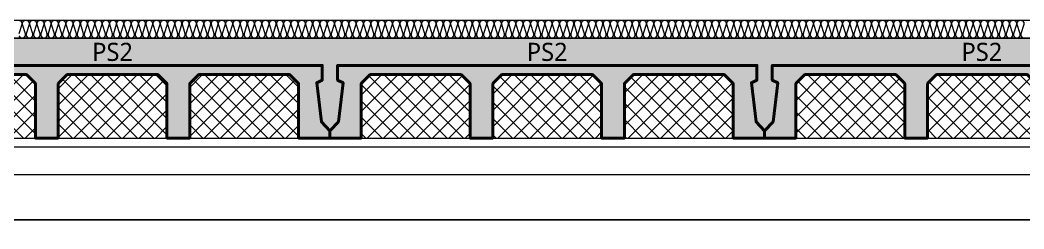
# Model space of a CAD drawing. Header units: millimetres. Extents: x 0 to 420000, y 0 to 297000.
# Drawn here: x 289880 to 295412, y 33150 to 34300 of the extents above; entities that cross this region are included whole.
import ezdxf
from ezdxf.enums import TextEntityAlignment as Align

# ---------------------------------------------------------------- set-up
doc = ezdxf.new("R2010")
doc.units = ezdxf.units.MM
doc.linetypes.add('0731_main_plan$0$form_$0$y-Landschaft$0$_$1$20120914_Verkehrsflächen_Grün$0$20120628_xref - Gammel$1$3_H-GL_F1_U3 - Default$0${ Offset Lines }', pattern=[0])
doc.linetypes.add('CEN', pattern=[62, 60, -1, 0, -1])
for name, color, linetype, lineweight in [('A-AXIS-LINE', 1, 'CEN', 15), ('A-CONC-LIN1', 2, 'Continuous', 40), ('A-CONC-LIN2', 7, 'Continuous', 25), ('A-ELEV-LIN2', 7, 'Continuous', 25), ('A-XXXX-INSL1', 15, 'Continuous', 18), ('A-XXXX-INSL2', 8, 'Continuous', 18)]:
    doc.layers.add(name, color=color, linetype=linetype, lineweight=lineweight)
doc.layers.add('A-CONC-SOLD', color=253, linetype='CEN')
doc.layers.add('A-XXXX-NPLT', color=144, linetype='Continuous', lineweight=15, plot=False)
doc.styles.add('맑은고딕', font='')
doc.styles.get('맑은고딕').set_extended_font_data('Malgun Gothic')

# ---------------------------------------------------------------- blocks, each defined once
blk = doc.blocks.new('axis(211208)')
at = {"layer": 'A-AXIS-LINE', "ltscale": 1000}
blk.add_line((4631788.1, -432118.7), (4955413.1, -432118.7), dxfattribs=at)
blk = doc.blocks.new('PS2')
at = {"layer": 'A-CONC-SOLD'}
h = blk.add_hatch(color=256, dxfattribs=at)
h.dxf.hatch_style = 1
h.paths.add_polyline_path([(1197.5, 0), (-1197.5, 0), (-1197.5, -510), (-1150.5, -460), (-1125, -245), (-1155, -230), (-1155, -150), (1155, -150), (1155, -230), (1125, -245), (1150.5, -460), (1197.5, -510)])
h = blk.add_hatch(color=256, dxfattribs=at)
h.dxf.hatch_style = 1
h.paths.add_polyline_path([(-1150.5, -460), (-1197.5, -510), (-1197.5, -550), (-1025, -550), (-1025, -510), (-1025, -250), (-975, -200), (-475, -200), (-425, -250), (-425, -510), (-425, -550), (-300, -550), (-300, -510), (-300, -250), (-250, -200), (250, -200), (300, -250), (300, -510), (300, -550), (425, -550), (425, -510), (425, -250), (475, -200), (975, -200), (1025, -250), (1025, -510), (1025, -550), (1197.5, -550), (1197.5, -510), (1150.5, -460), (1125, -245), (1155, -230), (1155, -150), (-1155, -150), (-1155, -230), (-1125, -245)])
at = {"layer": 'A-XXXX-INSL2'}
h = blk.add_hatch(dxfattribs=at)
h.set_pattern_fill('ANSI37', color=256, scale=20)
h.set_pattern_definition([(45, (-289951.5, -41968), (-44.90128, 44.90128), []), (135, (-289951.5, -41968), (-44.90128, -44.90128), [])])
h.paths.add_polyline_path([(-975, -200), (-1025, -250), (-1025, -510), (-1025, -550), (-425, -550), (-425, -510), (-425, -250), (-475, -200)])
h.paths.add_polyline_path([(-250, -200), (-300, -250), (-300, -510), (-300, -550), (300, -550), (300, -510), (300, -250), (250, -200)])
h.paths.add_polyline_path([(425, -510), (425, -550), (1025, -550), (1025, -510), (1025, -250), (975, -200), (475, -200), (425, -250)])
at = {"layer": 'A-CONC-LIN1', "color": 2, "linetype": '0731_main_plan$0$form_$0$y-Landschaft$0$_$1$20120914_Verkehrsflächen_Grün$0$20120628_xref - Gammel$1$3_H-GL_F1_U3 - Default$0${ Offset Lines }'}
blk.add_lwpolyline([(-300, -250), (-300, -510), (-300, -510), (-300, -550), (-425, -550), (-425, -510), (-425, -510), (-425, -250), (-475, -200), (-975, -200), (-1025, -250), (-1025, -510), (-1025, -510), (-1025, -550), (-1197.5, -550), (-1197.5, -510), (-1150.5, -460), (-1125, -245), (-1155, -230), (-1155, -150), (1155, -150), (1155, -230), (1125, -245), (1150.5, -460), (1197.5, -510), (1197.5, -550), (1025, -550), (1025, -510), (1025, -510), (1025, -250), (975, -200), (475, -200), (425, -250), (425, -510), (425, -510), (425, -550), (300, -550), (300, -510), (300, -510), (300, -250), (250, -200), (-250, -200)], close=True, dxfattribs=at)
at = {"layer": 'A-CONC-LIN2'}
blk.add_line((-1197.5, 0), (1197.5, 0), dxfattribs=at)
at = {"layer": 'A-XXXX-NPLT'}
for p, q in [((-1025, -550), (-425, -550)), ((-300, -550), (300, -550)), ((425, -550), (1025, -550))]:
    blk.add_line(p, q, dxfattribs=at)
at = {"layer": 'A-XXXX-NPLT', "style": '맑은고딕'}
blk.add_text('PS2', height=100, dxfattribs=at).set_placement((0, -75), align=Align.MIDDLE)
blk = doc.blocks.new('지하2층')
at = {"layer": 'A-ELEV-LIN2'}
blk.add_line((4822823.8, -392368.7), (4877723.8, -392368.7), dxfattribs=at)
at = {"layer": 'A-XXXX-INSL1'}
blk.add_lwpolyline([(4874723.8, -391968.7), (4834673.8, -391968.7), (4834673.8, -392418.7), (4833973.8, -392418.7), (4833973.8, -391968.7), (4825673.8, -391968.7)], dxfattribs=at)
at = {"layer": 'A-XXXX-INSL2'}
blk.add_line((4802023.8, -391268.7), (4878923.8, -391268.7), dxfattribs=at)
for points in [[(4860183.8, -391268.7), (4860194.8, -391272.7), (4860201.8, -391282.7), (4860201.8, -391293.7), (4860185.8, -391343.7)], [(4860185.8, -391354.7), (4860192.8, -391364.7), (4860203.8, -391368.7), (4860214.8, -391364.7), (4860221.8, -391354.7), (4860221.8, -391343.7), (4860205.8, -391293.7), (4860205.8, -391282.7), (4860212.8, -391272.7), (4860223.8, -391268.7), (4860234.8, -391272.7), (4860241.8, -391282.7), (4860241.8, -391293.7), (4860225.8, -391343.7), (4860225.8, -391354.7), (4860232.8, -391364.7), (4860243.8, -391368.7), (4860254.8, -391364.7), (4860261.8, -391354.7), (4860261.8, -391343.7), (4860245.8, -391293.7), (4860245.8, -391282.7), (4860252.8, -391272.7), (4860263.8, -391268.7), (4860274.8, -391272.7), (4860281.8, -391282.7), (4860281.8, -391293.7), (4860265.8, -391343.7), (4860265.8, -391354.7), (4860272.8, -391364.7), (4860283.8, -391368.7), (4860294.8, -391364.7), (4860301.8, -391354.7), (4860301.8, -391343.7), (4860285.8, -391293.7), (4860285.8, -391282.7), (4860292.8, -391272.7), (4860303.8, -391268.7), (4860314.8, -391272.7), (4860321.8, -391282.7), (4860321.8, -391293.7), (4860305.8, -391343.7), (4860305.8, -391354.7), (4860312.8, -391364.7), (4860323.8, -391368.7), (4860334.8, -391364.7), (4860341.8, -391354.7), (4860341.8, -391343.7), (4860325.8, -391293.7), (4860325.8, -391282.7), (4860332.8, -391272.7), (4860343.8, -391268.7), (4860354.8, -391272.7), (4860361.8, -391282.7), (4860361.8, -391293.7), (4860345.8, -391343.7), (4860345.8, -391354.7), (4860352.8, -391364.7), (4860363.8, -391368.7), (4860374.8, -391364.7), (4860381.8, -391354.7), (4860381.8, -391343.7), (4860365.8, -391293.7), (4860365.8, -391282.7), (4860372.8, -391272.7), (4860383.8, -391268.7), (4860394.8, -391272.7), (4860401.8, -391282.7), (4860401.8, -391293.7), (4860385.8, -391343.7), (4860385.8, -391354.7), (4860392.8, -391364.7), (4860403.8, -391368.7), (4860414.8, -391364.7), (4860421.8, -391354.7), (4860421.8, -391343.7), (4860405.8, -391293.7), (4860405.8, -391282.7), (4860412.8, -391272.7), (4860423.8, -391268.7), (4860434.8, -391272.7), (4860441.8, -391282.7), (4860441.8, -391293.7), (4860425.8, -391343.7), (4860425.8, -391354.7), (4860432.8, -391364.7), (4860443.8, -391368.7), (4860454.8, -391364.7), (4860461.8, -391354.7), (4860461.8, -391343.7), (4860445.8, -391293.7), (4860445.8, -391282.7), (4860452.8, -391272.7), (4860463.8, -391268.7), (4860474.8, -391272.7), (4860481.8, -391282.7), (4860481.8, -391293.7), (4860465.8, -391343.7), (4860465.8, -391354.7), (4860472.8, -391364.7), (4860483.8, -391368.7), (4860494.8, -391364.7), (4860501.8, -391354.7), (4860501.8, -391343.7), (4860485.8, -391293.7), (4860485.8, -391282.7), (4860492.8, -391272.7), (4860503.8, -391268.7), (4860514.8, -391272.7), (4860521.8, -391282.7), (4860521.8, -391293.7), (4860505.8, -391343.7), (4860505.8, -391354.7), (4860512.8, -391364.7), (4860523.8, -391368.7), (4860534.8, -391364.7), (4860541.8, -391354.7), (4860541.8, -391343.7), (4860525.8, -391293.7), (4860525.8, -391282.7), (4860532.8, -391272.7), (4860543.8, -391268.7), (4860554.8, -391272.7), (4860561.8, -391282.7), (4860561.8, -391293.7), (4860545.8, -391343.7), (4860545.8, -391354.7), (4860552.8, -391364.7), (4860563.8, -391368.7), (4860574.8, -391364.7), (4860581.8, -391354.7), (4860581.8, -391343.7), (4860565.8, -391293.7), (4860565.8, -391282.7), (4860572.8, -391272.7), (4860583.8, -391268.7), (4860594.8, -391272.7), (4860601.8, -391282.7), (4860601.8, -391293.7), (4860585.8, -391343.7), (4860585.8, -391354.7), (4860592.8, -391364.7), (4860603.8, -391368.7), (4860614.8, -391364.7), (4860621.8, -391354.7), (4860621.8, -391343.7), (4860605.8, -391293.7), (4860605.8, -391282.7), (4860612.8, -391272.7), (4860623.8, -391268.7), (4860634.8, -391272.7), (4860641.8, -391282.7), (4860641.8, -391293.7), (4860625.8, -391343.7), (4860625.8, -391354.7), (4860632.8, -391364.7), (4860643.8, -391368.7), (4860654.8, -391364.7), (4860661.8, -391354.7), (4860661.8, -391343.7), (4860645.8, -391293.7), (4860645.8, -391282.7), (4860652.8, -391272.7), (4860663.8, -391268.7), (4860674.8, -391272.7), (4860681.8, -391282.7), (4860681.8, -391293.7), (4860665.8, -391343.7), (4860665.8, -391354.7), (4860672.8, -391364.7), (4860683.8, -391368.7), (4860694.8, -391364.7), (4860701.8, -391354.7), (4860701.8, -391343.7), (4860685.8, -391293.7), (4860685.8, -391282.7), (4860692.8, -391272.7), (4860703.8, -391268.7), (4860714.8, -391272.7), (4860721.8, -391282.7), (4860721.8, -391293.7), (4860705.8, -391343.7), (4860705.8, -391354.7), (4860712.8, -391364.7), (4860723.8, -391368.7), (4860734.8, -391364.7), (4860741.8, -391354.7), (4860741.8, -391343.7), (4860725.8, -391293.7), (4860725.8, -391282.7), (4860732.8, -391272.7), (4860743.8, -391268.7), (4860754.8, -391272.7), (4860761.8, -391282.7), (4860761.8, -391293.7), (4860745.8, -391343.7), (4860745.8, -391354.7), (4860752.8, -391364.7), (4860763.8, -391368.7), (4860774.8, -391364.7), (4860781.8, -391354.7), (4860781.8, -391343.7), (4860765.8, -391293.7), (4860765.8, -391282.7), (4860772.8, -391272.7), (4860783.8, -391268.7), (4860794.8, -391272.7), (4860801.8, -391282.7), (4860801.8, -391293.7), (4860785.8, -391343.7), (4860785.8, -391354.7), (4860792.8, -391364.7), (4860803.8, -391368.7), (4860814.8, -391364.7), (4860821.8, -391354.7), (4860821.8, -391343.7), (4860805.8, -391293.7), (4860805.8, -391282.7), (4860812.8, -391272.7), (4860823.8, -391268.7), (4860834.8, -391272.7), (4860841.8, -391282.7), (4860841.8, -391293.7), (4860825.8, -391343.7), (4860825.8, -391354.7), (4860832.8, -391364.7), (4860843.8, -391368.7), (4860854.8, -391364.7), (4860861.8, -391354.7), (4860861.8, -391343.7), (4860845.8, -391293.7), (4860845.8, -391282.7), (4860852.8, -391272.7), (4860863.8, -391268.7), (4860874.8, -391272.7), (4860881.8, -391282.7), (4860881.8, -391293.7), (4860865.8, -391343.7), (4860865.8, -391354.7), (4860872.8, -391364.7), (4860883.8, -391368.7), (4860894.8, -391364.7), (4860901.8, -391354.7), (4860901.8, -391343.7), (4860885.8, -391293.7), (4860885.8, -391282.7), (4860892.8, -391272.7), (4860903.8, -391268.7), (4860914.8, -391272.7), (4860921.8, -391282.7), (4860921.8, -391293.7), (4860905.8, -391343.7), (4860905.8, -391354.7), (4860912.8, -391364.7), (4860923.8, -391368.7), (4860934.8, -391364.7), (4860941.8, -391354.7), (4860941.8, -391343.7), (4860925.8, -391293.7), (4860925.8, -391282.7), (4860932.8, -391272.7), (4860943.8, -391268.7), (4860954.8, -391272.7), (4860961.8, -391282.7), (4860961.8, -391293.7), (4860945.8, -391343.7), (4860945.8, -391354.7), (4860952.8, -391364.7), (4860963.8, -391368.7), (4860974.8, -391364.7), (4860981.8, -391354.7), (4860981.8, -391343.7), (4860965.8, -391293.7), (4860965.8, -391282.7), (4860972.8, -391272.7), (4860983.8, -391268.7), (4860994.8, -391272.7), (4861001.8, -391282.7), (4861001.8, -391293.7), (4860985.8, -391343.7), (4860985.8, -391354.7), (4860992.8, -391364.7), (4861003.8, -391368.7), (4861014.8, -391364.7), (4861021.8, -391354.7), (4861021.8, -391343.7), (4861005.8, -391293.7), (4861005.8, -391282.7), (4861012.8, -391272.7), (4861023.8, -391268.7), (4861034.8, -391272.7), (4861041.8, -391282.7), (4861041.8, -391293.7), (4861025.8, -391343.7), (4861025.8, -391354.7), (4861032.8, -391364.7), (4861043.8, -391368.7), (4861054.8, -391364.7), (4861061.8, -391354.7), (4861061.8, -391343.7), (4861045.8, -391293.7), (4861045.8, -391282.7), (4861052.8, -391272.7), (4861063.8, -391268.7), (4861074.8, -391272.7), (4861081.8, -391282.7), (4861081.8, -391293.7), (4861065.8, -391343.7), (4861065.8, -391354.7), (4861072.8, -391364.7), (4861083.8, -391368.7), (4861094.8, -391364.7), (4861101.8, -391354.7), (4861101.8, -391343.7), (4861085.8, -391293.7), (4861085.8, -391282.7), (4861092.8, -391272.7), (4861103.8, -391268.7), (4861114.8, -391272.7), (4861121.8, -391282.7), (4861121.8, -391293.7), (4861105.8, -391343.7), (4861105.8, -391354.7), (4861112.8, -391364.7), (4861123.8, -391368.7), (4861134.8, -391364.7), (4861141.8, -391354.7), (4861141.8, -391343.7), (4861125.8, -391293.7), (4861125.8, -391282.7), (4861132.8, -391272.7), (4861143.8, -391268.7), (4861154.8, -391272.7), (4861161.8, -391282.7), (4861161.8, -391293.7), (4861145.8, -391343.7), (4861145.8, -391354.7), (4861152.8, -391364.7), (4861163.8, -391368.7), (4861174.8, -391364.7), (4861181.8, -391354.7), (4861181.8, -391343.7), (4861165.8, -391293.7), (4861165.8, -391282.7), (4861172.8, -391272.7), (4861183.8, -391268.7), (4861194.8, -391272.7), (4861201.8, -391282.7), (4861201.8, -391293.7), (4861185.8, -391343.7), (4861185.8, -391354.7), (4861192.8, -391364.7), (4861203.8, -391368.7), (4861214.8, -391364.7), (4861221.8, -391354.7), (4861221.8, -391343.7), (4861205.8, -391293.7), (4861205.8, -391282.7), (4861212.8, -391272.7), (4861223.8, -391268.7), (4861234.8, -391272.7), (4861241.8, -391282.7), (4861241.8, -391293.7), (4861225.8, -391343.7), (4861225.8, -391354.7), (4861232.8, -391364.7), (4861243.8, -391368.7), (4861254.8, -391364.7), (4861261.8, -391354.7), (4861261.8, -391343.7), (4861245.8, -391293.7), (4861245.8, -391282.7), (4861252.8, -391272.7), (4861263.8, -391268.7), (4861274.8, -391272.7), (4861281.8, -391282.7), (4861281.8, -391293.7), (4861265.8, -391343.7), (4861265.8, -391354.7), (4861272.8, -391364.7), (4861283.8, -391368.7), (4861294.8, -391364.7), (4861301.8, -391354.7), (4861301.8, -391343.7), (4861285.8, -391293.7), (4861285.8, -391282.7), (4861292.8, -391272.7), (4861303.8, -391268.7), (4861314.8, -391272.7), (4861321.8, -391282.7), (4861321.8, -391293.7), (4861305.8, -391343.7), (4861305.8, -391354.7), (4861312.8, -391364.7), (4861323.8, -391368.7), (4861334.8, -391364.7), (4861341.8, -391354.7), (4861341.8, -391343.7), (4861325.8, -391293.7), (4861325.8, -391282.7), (4861332.8, -391272.7), (4861343.8, -391268.7), (4861354.8, -391272.7), (4861361.8, -391282.7), (4861361.8, -391293.7), (4861345.8, -391343.7), (4861345.8, -391354.7), (4861352.8, -391364.7), (4861363.8, -391368.7), (4861374.8, -391364.7), (4861381.8, -391354.7), (4861381.8, -391343.7), (4861365.8, -391293.7), (4861365.8, -391282.7), (4861372.8, -391272.7), (4861383.8, -391268.7), (4861394.8, -391272.7), (4861401.8, -391282.7), (4861401.8, -391293.7), (4861385.8, -391343.7), (4861385.8, -391354.7), (4861392.8, -391364.7), (4861403.8, -391368.7), (4861414.8, -391364.7), (4861421.8, -391354.7), (4861421.8, -391343.7), (4861405.8, -391293.7), (4861405.8, -391282.7), (4861412.8, -391272.7), (4861423.8, -391268.7), (4861434.8, -391272.7), (4861441.8, -391282.7), (4861441.8, -391293.7), (4861425.8, -391343.7), (4861425.8, -391354.7), (4861432.8, -391364.7), (4861443.8, -391368.7), (4861454.8, -391364.7), (4861461.8, -391354.7), (4861461.8, -391343.7), (4861445.8, -391293.7), (4861445.8, -391282.7), (4861452.8, -391272.7), (4861463.8, -391268.7), (4861474.8, -391272.7), (4861481.8, -391282.7), (4861481.8, -391293.7), (4861465.8, -391343.7), (4861465.8, -391354.7), (4861472.8, -391364.7), (4861483.8, -391368.7), (4861494.8, -391364.7), (4861501.8, -391354.7), (4861501.8, -391343.7), (4861485.8, -391293.7), (4861485.8, -391282.7), (4861492.8, -391272.7), (4861503.8, -391268.7), (4861514.8, -391272.7), (4861521.8, -391282.7), (4861521.8, -391293.7), (4861505.8, -391343.7), (4861505.8, -391354.7), (4861512.8, -391364.7), (4861523.8, -391368.7), (4861534.8, -391364.7), (4861541.8, -391354.7), (4861541.8, -391343.7), (4861525.8, -391293.7), (4861525.8, -391282.7), (4861532.8, -391272.7), (4861543.8, -391268.7), (4861554.8, -391272.7), (4861561.8, -391282.7), (4861561.8, -391293.7), (4861545.8, -391343.7), (4861545.8, -391354.7), (4861552.8, -391364.7), (4861563.8, -391368.7), (4861574.8, -391364.7), (4861581.8, -391354.7), (4861581.8, -391343.7), (4861565.8, -391293.7), (4861565.8, -391282.7), (4861572.8, -391272.7), (4861583.8, -391268.7), (4861594.8, -391272.7), (4861601.8, -391282.7), (4861601.8, -391293.7), (4861585.8, -391343.7), (4861585.8, -391354.7), (4861592.8, -391364.7), (4861603.8, -391368.7), (4861614.8, -391364.7), (4861621.8, -391354.7), (4861621.8, -391343.7), (4861605.8, -391293.7), (4861605.8, -391282.7), (4861612.8, -391272.7), (4861623.8, -391268.7), (4861634.8, -391272.7), (4861641.8, -391282.7), (4861641.8, -391293.7), (4861625.8, -391343.7), (4861625.8, -391354.7), (4861632.8, -391364.7), (4861643.8, -391368.7), (4861654.8, -391364.7), (4861661.8, -391354.7), (4861661.8, -391343.7), (4861645.8, -391293.7), (4861645.8, -391282.7), (4861652.8, -391272.7), (4861663.8, -391268.7), (4861674.8, -391272.7), (4861681.8, -391282.7), (4861681.8, -391293.7), (4861665.8, -391343.7), (4861665.8, -391354.7), (4861672.8, -391364.7), (4861683.8, -391368.7), (4861694.8, -391364.7), (4861701.8, -391354.7), (4861701.8, -391343.7), (4861685.8, -391293.7), (4861685.8, -391282.7), (4861692.8, -391272.7), (4861703.8, -391268.7), (4861714.8, -391272.7), (4861721.8, -391282.7), (4861721.8, -391293.7), (4861705.8, -391343.7), (4861705.8, -391354.7), (4861712.8, -391364.7), (4861723.8, -391368.7), (4861734.8, -391364.7), (4861741.8, -391354.7), (4861741.8, -391343.7), (4861725.8, -391293.7), (4861725.8, -391282.7), (4861732.8, -391272.7), (4861743.8, -391268.7), (4861754.8, -391272.7), (4861761.8, -391282.7), (4861761.8, -391293.7), (4861745.8, -391343.7), (4861745.8, -391354.7), (4861752.8, -391364.7), (4861763.8, -391368.7), (4861774.8, -391364.7), (4861781.8, -391354.7), (4861781.8, -391343.7), (4861765.8, -391293.7), (4861765.8, -391282.7), (4861772.8, -391272.7), (4861783.8, -391268.7), (4861794.8, -391272.7), (4861801.8, -391282.7), (4861801.8, -391293.7), (4861785.8, -391343.7), (4861785.8, -391354.7), (4861792.8, -391364.7), (4861803.8, -391368.7), (4861814.8, -391364.7), (4861821.8, -391354.7), (4861821.8, -391343.7), (4861805.8, -391293.7), (4861805.8, -391282.7), (4861812.8, -391272.7), (4861823.8, -391268.7), (4861834.8, -391272.7), (4861841.8, -391282.7), (4861841.8, -391293.7), (4861825.8, -391343.7), (4861825.8, -391354.7), (4861832.8, -391364.7), (4861843.8, -391368.7), (4861854.8, -391364.7), (4861861.8, -391354.7), (4861861.8, -391343.7), (4861845.8, -391293.7), (4861845.8, -391282.7), (4861852.8, -391272.7), (4861863.8, -391268.7), (4861874.8, -391272.7), (4861881.8, -391282.7), (4861881.8, -391293.7), (4861865.8, -391343.7), (4861865.8, -391354.7), (4861872.8, -391364.7), (4861883.8, -391368.7), (4861894.8, -391364.7), (4861901.8, -391354.7), (4861901.8, -391343.7), (4861885.8, -391293.7), (4861885.8, -391282.7), (4861892.8, -391272.7), (4861903.8, -391268.7), (4861914.8, -391272.7), (4861921.8, -391282.7), (4861921.8, -391293.7), (4861905.8, -391343.7), (4861905.8, -391354.7), (4861912.8, -391364.7), (4861923.8, -391368.7), (4861934.8, -391364.7), (4861941.8, -391354.7), (4861941.8, -391343.7), (4861925.8, -391293.7), (4861925.8, -391282.7), (4861932.8, -391272.7), (4861943.8, -391268.7), (4861954.8, -391272.7), (4861961.8, -391282.7), (4861961.8, -391293.7), (4861945.8, -391343.7), (4861945.8, -391354.7), (4861952.8, -391364.7), (4861963.8, -391368.7), (4861974.8, -391364.7), (4861981.8, -391354.7), (4861981.8, -391343.7), (4861965.8, -391293.7), (4861965.8, -391282.7), (4861972.8, -391272.7), (4861983.8, -391268.7), (4861994.8, -391272.7), (4862001.8, -391282.7), (4862001.8, -391293.7), (4861985.8, -391343.7), (4861985.8, -391354.7), (4861992.8, -391364.7), (4862003.8, -391368.7), (4862014.8, -391364.7), (4862021.8, -391354.7), (4862021.8, -391343.7), (4862005.8, -391293.7), (4862005.8, -391282.7), (4862012.8, -391272.7), (4862023.8, -391268.7), (4862034.8, -391272.7), (4862041.8, -391282.7), (4862041.8, -391293.7), (4862025.8, -391343.7), (4862025.8, -391354.7), (4862032.8, -391364.7), (4862043.8, -391368.7), (4862054.8, -391364.7), (4862061.8, -391354.7), (4862061.8, -391343.7), (4862045.8, -391293.7), (4862045.8, -391282.7), (4862052.8, -391272.7), (4862063.8, -391268.7), (4862074.8, -391272.7), (4862081.8, -391282.7), (4862081.8, -391293.7), (4862065.8, -391343.7), (4862065.8, -391354.7), (4862072.8, -391364.7), (4862083.8, -391368.7), (4862094.8, -391364.7), (4862101.8, -391354.7), (4862101.8, -391343.7), (4862085.8, -391293.7), (4862085.8, -391282.7), (4862092.8, -391272.7), (4862103.8, -391268.7), (4862114.8, -391272.7), (4862121.8, -391282.7), (4862121.8, -391293.7), (4862105.8, -391343.7), (4862105.8, -391354.7), (4862112.8, -391364.7), (4862123.8, -391368.7), (4862134.8, -391364.7), (4862141.8, -391354.7), (4862141.8, -391343.7), (4862125.8, -391293.7), (4862125.8, -391282.7), (4862132.8, -391272.7), (4862143.8, -391268.7), (4862154.8, -391272.7), (4862161.8, -391282.7), (4862161.8, -391293.7), (4862145.8, -391343.7), (4862145.8, -391354.7), (4862152.8, -391364.7), (4862163.8, -391368.7), (4862174.8, -391364.7), (4862181.8, -391354.7), (4862181.8, -391343.7), (4862165.8, -391293.7), (4862165.8, -391282.7), (4862172.8, -391272.7), (4862183.8, -391268.7), (4862194.8, -391272.7), (4862201.8, -391282.7), (4862201.8, -391293.7), (4862185.8, -391343.7), (4862185.8, -391354.7), (4862192.8, -391364.7), (4862203.8, -391368.7), (4862214.8, -391364.7), (4862221.8, -391354.7), (4862221.8, -391343.7), (4862205.8, -391293.7), (4862205.8, -391282.7), (4862212.8, -391272.7), (4862223.8, -391268.7), (4862234.8, -391272.7), (4862241.8, -391282.7), (4862241.8, -391293.7), (4862225.8, -391343.7), (4862225.8, -391354.7), (4862232.8, -391364.7), (4862243.8, -391368.7), (4862254.8, -391364.7), (4862261.8, -391354.7), (4862261.8, -391343.7), (4862245.8, -391293.7), (4862245.8, -391282.7), (4862252.8, -391272.7), (4862263.8, -391268.7), (4862274.8, -391272.7), (4862281.8, -391282.7), (4862281.8, -391293.7), (4862265.8, -391343.7), (4862265.8, -391354.7), (4862272.8, -391364.7), (4862283.8, -391368.7), (4862294.8, -391364.7), (4862301.8, -391354.7), (4862301.8, -391343.7), (4862285.8, -391293.7), (4862285.8, -391282.7), (4862292.8, -391272.7), (4862303.8, -391268.7), (4862314.8, -391272.7), (4862321.8, -391282.7), (4862321.8, -391293.7), (4862305.8, -391343.7), (4862305.8, -391354.7), (4862312.8, -391364.7), (4862323.8, -391368.7), (4862334.8, -391364.7), (4862341.8, -391354.7), (4862341.8, -391343.7), (4862325.8, -391293.7), (4862325.8, -391282.7), (4862332.8, -391272.7), (4862343.8, -391268.7), (4862354.8, -391272.7), (4862361.8, -391282.7), (4862361.8, -391293.7), (4862345.8, -391343.7), (4862345.8, -391354.7), (4862352.8, -391364.7), (4862363.8, -391368.7), (4862374.8, -391364.7), (4862381.8, -391354.7), (4862381.8, -391343.7), (4862365.8, -391293.7), (4862365.8, -391282.7), (4862372.8, -391272.7), (4862383.8, -391268.7), (4862394.8, -391272.7), (4862401.8, -391282.7), (4862401.8, -391293.7), (4862385.8, -391343.7), (4862385.8, -391354.7), (4862392.8, -391364.7), (4862403.8, -391368.7), (4862414.8, -391364.7), (4862421.8, -391354.7), (4862421.8, -391343.7), (4862405.8, -391293.7), (4862405.8, -391282.7), (4862412.8, -391272.7), (4862423.8, -391268.7), (4862434.8, -391272.7), (4862441.8, -391282.7), (4862441.8, -391293.7), (4862425.8, -391343.7), (4862425.8, -391354.7), (4862432.8, -391364.7), (4862443.8, -391368.7), (4862454.8, -391364.7), (4862461.8, -391354.7), (4862461.8, -391343.7), (4862445.8, -391293.7), (4862445.8, -391282.7), (4862452.8, -391272.7), (4862463.8, -391268.7), (4862474.8, -391272.7), (4862481.8, -391282.7), (4862481.8, -391293.7), (4862465.8, -391343.7), (4862465.8, -391354.7), (4862472.8, -391364.7), (4862483.8, -391368.7), (4862494.8, -391364.7), (4862501.8, -391354.7), (4862501.8, -391343.7), (4862485.8, -391293.7), (4862485.8, -391282.7), (4862492.8, -391272.7), (4862503.8, -391268.7), (4862514.8, -391272.7), (4862521.8, -391282.7), (4862521.8, -391293.7), (4862505.8, -391343.7), (4862505.8, -391354.7), (4862512.8, -391364.7), (4862523.8, -391368.7), (4862534.8, -391364.7), (4862541.8, -391354.7), (4862541.8, -391343.7), (4862525.8, -391293.7), (4862525.8, -391282.7), (4862532.8, -391272.7), (4862543.8, -391268.7), (4862554.8, -391272.7), (4862561.8, -391282.7), (4862561.8, -391293.7), (4862545.8, -391343.7), (4862545.8, -391354.7), (4862552.8, -391364.7), (4862563.8, -391368.7), (4862574.8, -391364.7), (4862581.8, -391354.7), (4862581.8, -391343.7), (4862565.8, -391293.7), (4862565.8, -391282.7), (4862572.8, -391272.7), (4862583.8, -391268.7), (4862594.8, -391272.7), (4862601.8, -391282.7), (4862601.8, -391293.7), (4862585.8, -391343.7), (4862585.8, -391354.7), (4862592.8, -391364.7), (4862603.8, -391368.7), (4862614.8, -391364.7), (4862621.8, -391354.7), (4862621.8, -391343.7), (4862605.8, -391293.7), (4862605.8, -391282.7), (4862612.8, -391272.7), (4862623.8, -391268.7), (4862634.8, -391272.7), (4862641.8, -391282.7), (4862641.8, -391293.7), (4862625.8, -391343.7), (4862625.8, -391354.7), (4862632.8, -391364.7), (4862643.8, -391368.7), (4862654.8, -391364.7), (4862661.8, -391354.7), (4862661.8, -391343.7), (4862645.8, -391293.7), (4862645.8, -391282.7), (4862652.8, -391272.7), (4862663.8, -391268.7), (4862674.8, -391272.7), (4862681.8, -391282.7), (4862681.8, -391293.7), (4862665.8, -391343.7), (4862665.8, -391354.7), (4862672.8, -391364.7), (4862683.8, -391368.7), (4862694.8, -391364.7), (4862701.8, -391354.7), (4862701.8, -391343.7), (4862685.8, -391293.7), (4862685.8, -391282.7), (4862692.8, -391272.7), (4862703.8, -391268.7), (4862714.8, -391272.7), (4862721.8, -391282.7), (4862721.8, -391293.7), (4862705.8, -391343.7), (4862705.8, -391354.7), (4862712.8, -391364.7), (4862723.8, -391368.7), (4862734.8, -391364.7), (4862741.8, -391354.7), (4862741.8, -391343.7), (4862725.8, -391293.7), (4862725.8, -391282.7), (4862732.8, -391272.7), (4862743.8, -391268.7), (4862754.8, -391272.7), (4862761.8, -391282.7), (4862761.8, -391293.7), (4862745.8, -391343.7), (4862745.8, -391354.7), (4862752.8, -391364.7), (4862763.8, -391368.7), (4862774.8, -391364.7), (4862781.8, -391354.7), (4862781.8, -391343.7), (4862765.8, -391293.7), (4862765.8, -391282.7), (4862772.8, -391272.7), (4862783.8, -391268.7), (4862794.8, -391272.7), (4862801.8, -391282.7), (4862801.8, -391293.7), (4862785.8, -391343.7), (4862785.8, -391354.7), (4862792.8, -391364.7), (4862803.8, -391368.7), (4862814.8, -391364.7), (4862821.8, -391354.7), (4862821.8, -391343.7), (4862805.8, -391293.7), (4862805.8, -391282.7), (4862812.8, -391272.7), (4862823.8, -391268.7), (4862834.8, -391272.7), (4862841.8, -391282.7), (4862841.8, -391293.7), (4862825.8, -391343.7), (4862825.8, -391354.7), (4862832.8, -391364.7), (4862843.8, -391368.7), (4862854.8, -391364.7), (4862861.8, -391354.7), (4862861.8, -391343.7), (4862845.8, -391293.7), (4862845.8, -391282.7), (4862852.8, -391272.7), (4862863.8, -391268.7), (4862874.8, -391272.7), (4862881.8, -391282.7), (4862881.8, -391293.7), (4862865.8, -391343.7), (4862865.8, -391354.7), (4862872.8, -391364.7), (4862883.8, -391368.7), (4862894.8, -391364.7), (4862901.8, -391354.7), (4862901.8, -391343.7), (4862885.8, -391293.7), (4862885.8, -391282.7), (4862892.8, -391272.7), (4862903.8, -391268.7), (4862914.8, -391272.7), (4862921.8, -391282.7), (4862921.8, -391293.7), (4862905.8, -391343.7), (4862905.8, -391354.7), (4862912.8, -391364.7), (4862923.8, -391368.7), (4862934.8, -391364.7), (4862941.8, -391354.7), (4862941.8, -391343.7), (4862925.8, -391293.7), (4862925.8, -391282.7), (4862932.8, -391272.7), (4862943.8, -391268.7), (4862954.8, -391272.7), (4862961.8, -391282.7), (4862961.8, -391293.7), (4862945.8, -391343.7), (4862945.8, -391354.7), (4862952.8, -391364.7), (4862963.8, -391368.7), (4862974.8, -391364.7), (4862981.8, -391354.7), (4862981.8, -391343.7), (4862965.8, -391293.7), (4862965.8, -391282.7), (4862972.8, -391272.7), (4862983.8, -391268.7), (4862994.8, -391272.7), (4863001.8, -391282.7), (4863001.8, -391293.7), (4862985.8, -391343.7), (4862985.8, -391354.7), (4862992.8, -391364.7), (4863003.8, -391368.7), (4863014.8, -391364.7), (4863021.8, -391354.7), (4863021.8, -391343.7), (4863005.8, -391293.7), (4863005.8, -391282.7), (4863012.8, -391272.7), (4863023.8, -391268.7), (4863034.8, -391272.7), (4863041.8, -391282.7), (4863041.8, -391293.7), (4863025.8, -391343.7), (4863025.8, -391354.7), (4863032.8, -391364.7), (4863043.8, -391368.7), (4863054.8, -391364.7), (4863061.8, -391354.7), (4863061.8, -391343.7), (4863045.8, -391293.7), (4863045.8, -391282.7), (4863052.8, -391272.7), (4863063.8, -391268.7), (4863074.8, -391272.7), (4863081.8, -391282.7), (4863081.8, -391293.7), (4863065.8, -391343.7), (4863065.8, -391354.7), (4863072.8, -391364.7), (4863083.8, -391368.7), (4863094.8, -391364.7), (4863101.8, -391354.7), (4863101.8, -391343.7), (4863085.8, -391293.7), (4863085.8, -391282.7), (4863092.8, -391272.7), (4863103.8, -391268.7), (4863114.8, -391272.7), (4863121.8, -391282.7), (4863121.8, -391293.7), (4863105.8, -391343.7), (4863105.8, -391354.7), (4863112.8, -391364.7), (4863123.8, -391368.7), (4863134.8, -391364.7), (4863141.8, -391354.7), (4863141.8, -391343.7), (4863125.8, -391293.7), (4863125.8, -391282.7), (4863132.8, -391272.7), (4863143.8, -391268.7), (4863154.8, -391272.7), (4863161.8, -391282.7), (4863161.8, -391293.7), (4863145.8, -391343.7), (4863145.8, -391354.7), (4863152.8, -391364.7), (4863163.8, -391368.7), (4863174.8, -391364.7), (4863181.8, -391354.7), (4863181.8, -391343.7), (4863165.8, -391293.7), (4863165.8, -391282.7), (4863172.8, -391272.7), (4863183.8, -391268.7), (4863194.8, -391272.7), (4863201.8, -391282.7), (4863201.8, -391293.7), (4863185.8, -391343.7), (4863185.8, -391354.7), (4863192.8, -391364.7), (4863203.8, -391368.7), (4863214.8, -391364.7), (4863221.8, -391354.7), (4863221.8, -391343.7), (4863205.8, -391293.7), (4863205.8, -391282.7), (4863212.8, -391272.7), (4863223.8, -391268.7), (4863234.8, -391272.7), (4863241.8, -391282.7), (4863241.8, -391293.7), (4863225.8, -391343.7), (4863225.8, -391354.7), (4863232.8, -391364.7), (4863243.8, -391368.7), (4863254.8, -391364.7), (4863261.8, -391354.7), (4863261.8, -391343.7), (4863245.8, -391293.7), (4863245.8, -391282.7), (4863252.8, -391272.7), (4863263.8, -391268.7), (4863274.8, -391272.7), (4863281.8, -391282.7), (4863281.8, -391293.7), (4863265.8, -391343.7), (4863265.8, -391354.7), (4863272.8, -391364.7), (4863283.8, -391368.7), (4863294.8, -391364.7), (4863301.8, -391354.7), (4863301.8, -391343.7), (4863285.8, -391293.7), (4863285.8, -391282.7), (4863292.8, -391272.7), (4863303.8, -391268.7), (4863314.8, -391272.7), (4863321.8, -391282.7), (4863321.8, -391293.7), (4863305.8, -391343.7), (4863305.8, -391354.7), (4863312.8, -391364.7), (4863323.8, -391368.7), (4863334.8, -391364.7), (4863341.8, -391354.7), (4863341.8, -391343.7), (4863325.8, -391293.7), (4863325.8, -391282.7), (4863332.8, -391272.7), (4863343.8, -391268.7), (4863354.8, -391272.7), (4863361.8, -391282.7), (4863361.8, -391293.7), (4863345.8, -391343.7), (4863345.8, -391354.7), (4863352.8, -391364.7), (4863363.8, -391368.7), (4863374.8, -391364.7), (4863381.8, -391354.7), (4863381.8, -391343.7), (4863365.8, -391293.7), (4863365.8, -391282.7), (4863372.8, -391272.7), (4863383.8, -391268.7), (4863394.8, -391272.7), (4863401.8, -391282.7), (4863401.8, -391293.7), (4863385.8, -391343.7), (4863385.8, -391354.7), (4863392.8, -391364.7), (4863403.8, -391368.7), (4863414.8, -391364.7), (4863421.8, -391354.7), (4863421.8, -391343.7), (4863405.8, -391293.7), (4863405.8, -391282.7), (4863412.8, -391272.7), (4863423.8, -391268.7), (4863434.8, -391272.7), (4863441.8, -391282.7), (4863441.8, -391293.7), (4863425.8, -391343.7), (4863425.8, -391354.7), (4863432.8, -391364.7), (4863443.8, -391368.7), (4863454.8, -391364.7), (4863461.8, -391354.7), (4863461.8, -391343.7), (4863445.8, -391293.7), (4863445.8, -391282.7), (4863452.8, -391272.7), (4863463.8, -391268.7), (4863474.8, -391272.7), (4863481.8, -391282.7), (4863481.8, -391293.7), (4863465.8, -391343.7), (4863465.8, -391354.7), (4863472.8, -391364.7), (4863483.8, -391368.7), (4863494.8, -391364.7), (4863501.8, -391354.7), (4863501.8, -391343.7), (4863485.8, -391293.7), (4863485.8, -391282.7), (4863492.8, -391272.7), (4863503.8, -391268.7), (4863514.8, -391272.7), (4863521.8, -391282.7), (4863521.8, -391293.7), (4863505.8, -391343.7), (4863505.8, -391354.7), (4863512.8, -391364.7), (4863523.8, -391368.7), (4863534.8, -391364.7), (4863541.8, -391354.7), (4863541.8, -391343.7), (4863525.8, -391293.7), (4863525.8, -391282.7), (4863532.8, -391272.7), (4863543.8, -391268.7), (4863554.8, -391272.7), (4863561.8, -391282.7), (4863561.8, -391293.7), (4863545.8, -391343.7), (4863545.8, -391354.7), (4863552.8, -391364.7), (4863563.8, -391368.7), (4863574.8, -391364.7), (4863581.8, -391354.7), (4863581.8, -391343.7), (4863565.8, -391293.7), (4863565.8, -391282.7), (4863572.8, -391272.7), (4863583.8, -391268.7), (4863594.8, -391272.7), (4863601.8, -391282.7), (4863601.8, -391293.7), (4863585.8, -391343.7), (4863585.8, -391354.7), (4863592.8, -391364.7), (4863603.8, -391368.7), (4863614.8, -391364.7), (4863621.8, -391354.7), (4863621.8, -391343.7), (4863605.8, -391293.7), (4863605.8, -391282.7), (4863612.8, -391272.7), (4863623.8, -391268.7), (4863634.8, -391272.7), (4863641.8, -391282.7), (4863641.8, -391293.7), (4863625.8, -391343.7), (4863625.8, -391354.7), (4863632.8, -391364.7), (4863643.8, -391368.7), (4863654.8, -391364.7), (4863661.8, -391354.7), (4863661.8, -391343.7), (4863645.8, -391293.7), (4863645.8, -391282.7), (4863652.8, -391272.7), (4863663.8, -391268.7), (4863674.8, -391272.7), (4863681.8, -391282.7), (4863681.8, -391293.7), (4863665.8, -391343.7), (4863665.8, -391354.7), (4863672.8, -391364.7), (4863683.8, -391368.7), (4863694.8, -391364.7), (4863701.8, -391354.7), (4863701.8, -391343.7), (4863685.8, -391293.7), (4863685.8, -391282.7), (4863692.8, -391272.7), (4863703.8, -391268.7), (4863714.8, -391272.7), (4863721.8, -391282.7), (4863721.8, -391293.7), (4863705.8, -391343.7), (4863705.8, -391354.7), (4863712.8, -391364.7), (4863723.8, -391368.7), (4863734.8, -391364.7), (4863741.8, -391354.7), (4863741.8, -391343.7), (4863725.8, -391293.7), (4863725.8, -391282.7), (4863732.8, -391272.7), (4863743.8, -391268.7), (4863754.8, -391272.7), (4863761.8, -391282.7), (4863761.8, -391293.7), (4863745.8, -391343.7), (4863745.8, -391354.7), (4863752.8, -391364.7), (4863763.8, -391368.7), (4863774.8, -391364.7), (4863781.8, -391354.7), (4863781.8, -391343.7), (4863765.8, -391293.7), (4863765.8, -391282.7), (4863772.8, -391272.7), (4863783.8, -391268.7), (4863794.8, -391272.7), (4863801.8, -391282.7), (4863801.8, -391293.7), (4863785.8, -391343.7), (4863785.8, -391354.7), (4863792.8, -391364.7), (4863803.8, -391368.7), (4863814.8, -391364.7), (4863821.8, -391354.7), (4863821.8, -391343.7), (4863805.8, -391293.7), (4863805.8, -391282.7), (4863812.8, -391272.7), (4863823.8, -391268.7), (4863834.8, -391272.7), (4863841.8, -391282.7), (4863841.8, -391293.7), (4863825.8, -391343.7), (4863825.8, -391354.7), (4863832.8, -391364.7), (4863843.8, -391368.7), (4863854.8, -391364.7), (4863861.8, -391354.7), (4863861.8, -391343.7), (4863845.8, -391293.7), (4863845.8, -391282.7), (4863852.8, -391272.7), (4863863.8, -391268.7), (4863874.8, -391272.7), (4863881.8, -391282.7), (4863881.8, -391293.7), (4863865.8, -391343.7), (4863865.8, -391354.7), (4863872.8, -391364.7), (4863883.8, -391368.7), (4863894.8, -391364.7), (4863901.8, -391354.7), (4863901.8, -391343.7), (4863885.8, -391293.7), (4863885.8, -391282.7), (4863892.8, -391272.7), (4863903.8, -391268.7), (4863914.8, -391272.7), (4863921.8, -391282.7), (4863921.8, -391293.7), (4863905.8, -391343.7), (4863905.8, -391354.7), (4863912.8, -391364.7), (4863923.8, -391368.7), (4863934.8, -391364.7), (4863941.8, -391354.7), (4863941.8, -391343.7), (4863925.8, -391293.7), (4863925.8, -391282.7), (4863932.8, -391272.7), (4863943.8, -391268.7), (4863954.8, -391272.7), (4863961.8, -391282.7), (4863961.8, -391293.7), (4863945.8, -391343.7), (4863945.8, -391354.7), (4863952.8, -391364.7), (4863963.8, -391368.7), (4863974.8, -391364.7), (4863981.8, -391354.7), (4863981.8, -391343.7), (4863965.8, -391293.7), (4863965.8, -391282.7), (4863972.8, -391272.7), (4863983.8, -391268.7), (4863994.8, -391272.7), (4864001.8, -391282.7), (4864001.8, -391293.7), (4863985.8, -391343.7), (4863985.8, -391354.7), (4863992.8, -391364.7), (4864003.8, -391368.7), (4864014.8, -391364.7), (4864021.8, -391354.7), (4864021.8, -391343.7), (4864005.8, -391293.7), (4864005.8, -391282.7), (4864012.8, -391272.7), (4864023.8, -391268.7), (4864034.8, -391272.7), (4864041.8, -391282.7), (4864041.8, -391293.7), (4864025.8, -391343.7), (4864025.8, -391354.7), (4864032.8, -391364.7), (4864043.8, -391368.7), (4864054.8, -391364.7), (4864061.8, -391354.7), (4864061.8, -391343.7), (4864045.8, -391293.7), (4864045.8, -391282.7), (4864052.8, -391272.7), (4864063.8, -391268.7), (4864074.8, -391272.7), (4864081.8, -391282.7), (4864081.8, -391293.7), (4864065.8, -391343.7), (4864065.8, -391354.7), (4864072.8, -391364.7), (4864083.8, -391368.7), (4864094.8, -391364.7), (4864101.8, -391354.7), (4864101.8, -391343.7), (4864085.8, -391293.7), (4864085.8, -391282.7), (4864092.8, -391272.7), (4864103.8, -391268.7), (4864114.8, -391272.7), (4864121.8, -391282.7), (4864121.8, -391293.7), (4864105.8, -391343.7), (4864105.8, -391354.7), (4864112.8, -391364.7), (4864123.8, -391368.7), (4864134.8, -391364.7), (4864141.8, -391354.7), (4864141.8, -391343.7), (4864125.8, -391293.7), (4864125.8, -391282.7), (4864132.8, -391272.7), (4864143.8, -391268.7), (4864154.8, -391272.7), (4864161.8, -391282.7), (4864161.8, -391293.7), (4864145.8, -391343.7), (4864145.8, -391354.7), (4864152.8, -391364.7), (4864163.8, -391368.7), (4864174.8, -391364.7), (4864181.8, -391354.7), (4864181.8, -391343.7), (4864165.8, -391293.7), (4864165.8, -391282.7), (4864172.8, -391272.7), (4864183.8, -391268.7), (4864194.8, -391272.7), (4864201.8, -391282.7), (4864201.8, -391293.7), (4864185.8, -391343.7), (4864185.8, -391354.7), (4864192.8, -391364.7), (4864203.8, -391368.7), (4864214.8, -391364.7), (4864221.8, -391354.7), (4864221.8, -391343.7), (4864205.8, -391293.7), (4864205.8, -391282.7), (4864212.8, -391272.7), (4864223.8, -391268.7), (4864234.8, -391272.7), (4864241.8, -391282.7), (4864241.8, -391293.7), (4864225.8, -391343.7), (4864225.8, -391354.7), (4864232.8, -391364.7), (4864243.8, -391368.7), (4864254.8, -391364.7), (4864261.8, -391354.7), (4864261.8, -391343.7), (4864245.8, -391293.7), (4864245.8, -391282.7), (4864252.8, -391272.7), (4864263.8, -391268.7), (4864274.8, -391272.7), (4864281.8, -391282.7), (4864281.8, -391293.7), (4864265.8, -391343.7), (4864265.8, -391354.7), (4864272.8, -391364.7), (4864283.8, -391368.7), (4864294.8, -391364.7), (4864301.8, -391354.7), (4864301.8, -391343.7), (4864285.8, -391293.7), (4864285.8, -391282.7), (4864292.8, -391272.7), (4864303.8, -391268.7), (4864314.8, -391272.7), (4864321.8, -391282.7), (4864321.8, -391293.7), (4864305.8, -391343.7), (4864305.8, -391354.7), (4864312.8, -391364.7), (4864323.8, -391368.7), (4864334.8, -391364.7), (4864341.8, -391354.7), (4864341.8, -391343.7), (4864325.8, -391293.7), (4864325.8, -391282.7), (4864332.8, -391272.7), (4864343.8, -391268.7), (4864354.8, -391272.7), (4864361.8, -391282.7), (4864361.8, -391293.7), (4864345.8, -391343.7), (4864345.8, -391354.7), (4864352.8, -391364.7), (4864363.8, -391368.7), (4864374.8, -391364.7), (4864381.8, -391354.7), (4864381.8, -391343.7), (4864365.8, -391293.7), (4864365.8, -391282.7), (4864372.8, -391272.7), (4864383.8, -391268.7), (4864394.8, -391272.7), (4864401.8, -391282.7), (4864401.8, -391293.7), (4864385.8, -391343.7), (4864385.8, -391354.7), (4864392.8, -391364.7), (4864403.8, -391368.7), (4864414.8, -391364.7), (4864421.8, -391354.7), (4864421.8, -391343.7), (4864405.8, -391293.7), (4864405.8, -391282.7), (4864412.8, -391272.7), (4864423.8, -391268.7), (4864434.8, -391272.7), (4864441.8, -391282.7), (4864441.8, -391293.7), (4864425.8, -391343.7), (4864425.8, -391354.7), (4864432.8, -391364.7), (4864443.8, -391368.7), (4864454.8, -391364.7), (4864461.8, -391354.7), (4864461.8, -391343.7), (4864445.8, -391293.7), (4864445.8, -391282.7), (4864452.8, -391272.7), (4864463.8, -391268.7), (4864474.8, -391272.7), (4864481.8, -391282.7), (4864481.8, -391293.7), (4864465.8, -391343.7), (4864465.8, -391354.7), (4864472.8, -391364.7), (4864483.8, -391368.7), (4864494.8, -391364.7), (4864501.8, -391354.7), (4864501.8, -391343.7), (4864485.8, -391293.7), (4864485.8, -391282.7), (4864492.8, -391272.7), (4864503.8, -391268.7), (4864514.8, -391272.7), (4864521.8, -391282.7), (4864521.8, -391293.7), (4864505.8, -391343.7), (4864505.8, -391354.7), (4864512.8, -391364.7), (4864523.8, -391368.7), (4864534.8, -391364.7), (4864541.8, -391354.7), (4864541.8, -391343.7), (4864525.8, -391293.7), (4864525.8, -391282.7), (4864532.8, -391272.7), (4864543.8, -391268.7), (4864554.8, -391272.7), (4864561.8, -391282.7), (4864561.8, -391293.7), (4864545.8, -391343.7), (4864545.8, -391354.7), (4864552.8, -391364.7), (4864563.8, -391368.7), (4864574.8, -391364.7), (4864581.8, -391354.7), (4864581.8, -391343.7), (4864565.8, -391293.7), (4864565.8, -391282.7), (4864572.8, -391272.7), (4864583.8, -391268.7), (4864594.8, -391272.7), (4864601.8, -391282.7), (4864601.8, -391293.7), (4864585.8, -391343.7), (4864585.8, -391354.7), (4864592.8, -391364.7), (4864603.8, -391368.7), (4864614.8, -391364.7), (4864621.8, -391354.7), (4864621.8, -391343.7), (4864605.8, -391293.7), (4864605.8, -391282.7), (4864612.8, -391272.7), (4864623.8, -391268.7), (4864634.8, -391272.7), (4864641.8, -391282.7), (4864641.8, -391293.7), (4864625.8, -391343.7), (4864625.8, -391354.7), (4864632.8, -391364.7), (4864643.8, -391368.7), (4864654.8, -391364.7), (4864661.8, -391354.7), (4864661.8, -391343.7), (4864645.8, -391293.7), (4864645.8, -391282.7), (4864652.8, -391272.7), (4864663.8, -391268.7), (4864674.8, -391272.7), (4864681.8, -391282.7), (4864681.8, -391293.7), (4864665.8, -391343.7), (4864665.8, -391354.7), (4864672.8, -391364.7), (4864683.8, -391368.7), (4864694.8, -391364.7), (4864701.8, -391354.7), (4864701.8, -391343.7), (4864685.8, -391293.7), (4864685.8, -391282.7), (4864692.8, -391272.7), (4864703.8, -391268.7), (4864714.8, -391272.7), (4864721.8, -391282.7), (4864721.8, -391293.7), (4864705.8, -391343.7), (4864705.8, -391354.7), (4864712.8, -391364.7), (4864723.8, -391368.7), (4864734.8, -391364.7), (4864741.8, -391354.7), (4864741.8, -391343.7), (4864725.8, -391293.7), (4864725.8, -391282.7), (4864732.8, -391272.7), (4864743.8, -391268.7), (4864754.8, -391272.7), (4864761.8, -391282.7), (4864761.8, -391293.7), (4864745.8, -391343.7), (4864745.8, -391354.7), (4864752.8, -391364.7), (4864763.8, -391368.7), (4864774.8, -391364.7), (4864781.8, -391354.7), (4864781.8, -391343.7), (4864765.8, -391293.7), (4864765.8, -391282.7), (4864772.8, -391272.7), (4864783.8, -391268.7), (4864794.8, -391272.7), (4864801.8, -391282.7), (4864801.8, -391293.7), (4864785.8, -391343.7), (4864785.8, -391354.7), (4864792.8, -391364.7), (4864803.8, -391368.7), (4864814.8, -391364.7), (4864821.8, -391354.7), (4864821.8, -391343.7), (4864805.8, -391293.7), (4864805.8, -391282.7), (4864812.8, -391272.7), (4864823.8, -391268.7), (4864834.8, -391272.7), (4864841.8, -391282.7), (4864841.8, -391293.7), (4864825.8, -391343.7), (4864825.8, -391354.7), (4864832.8, -391364.7), (4864843.8, -391368.7), (4864854.8, -391364.7), (4864861.8, -391354.7), (4864861.8, -391343.7), (4864845.8, -391293.7), (4864845.8, -391282.7), (4864852.8, -391272.7), (4864863.8, -391268.7), (4864874.8, -391272.7), (4864881.8, -391282.7), (4864881.8, -391293.7), (4864865.8, -391343.7), (4864865.8, -391354.7), (4864872.8, -391364.7), (4864883.8, -391368.7), (4864894.8, -391364.7), (4864901.8, -391354.7), (4864901.8, -391343.7), (4864885.8, -391293.7), (4864885.8, -391282.7), (4864892.8, -391272.7), (4864903.8, -391268.7), (4864914.8, -391272.7), (4864921.8, -391282.7), (4864921.8, -391293.7), (4864905.8, -391343.7), (4864905.8, -391354.7), (4864912.8, -391364.7), (4864923.8, -391368.7), (4864934.8, -391364.7), (4864941.8, -391354.7), (4864941.8, -391343.7), (4864925.8, -391293.7), (4864925.8, -391282.7), (4864932.8, -391272.7), (4864943.8, -391268.7), (4864954.8, -391272.7), (4864961.8, -391282.7), (4864961.8, -391293.7), (4864945.8, -391343.7), (4864945.8, -391354.7), (4864952.8, -391364.7), (4864963.8, -391368.7), (4864974.8, -391364.7), (4864981.8, -391354.7), (4864981.8, -391343.7), (4864965.8, -391293.7), (4864965.8, -391282.7), (4864972.8, -391272.7), (4864983.8, -391268.7), (4864994.8, -391272.7), (4865001.8, -391282.7), (4865001.8, -391293.7), (4864985.8, -391343.7), (4864985.8, -391354.7), (4864992.8, -391364.7), (4865003.8, -391368.7), (4865014.8, -391364.7), (4865021.8, -391354.7), (4865021.8, -391343.7), (4865005.8, -391293.7), (4865005.8, -391282.7), (4865012.8, -391272.7), (4865023.8, -391268.7), (4865034.8, -391272.7), (4865041.8, -391282.7), (4865041.8, -391293.7), (4865025.8, -391343.7), (4865025.8, -391354.7), (4865032.8, -391364.7), (4865043.8, -391368.7), (4865054.8, -391364.7), (4865061.8, -391354.7), (4865061.8, -391343.7), (4865045.8, -391293.7), (4865045.8, -391282.7), (4865052.8, -391272.7), (4865063.8, -391268.7), (4865074.8, -391272.7), (4865081.8, -391282.7), (4865081.8, -391293.7), (4865065.8, -391343.7), (4865065.8, -391354.7), (4865072.8, -391364.7), (4865083.8, -391368.7), (4865094.8, -391364.7), (4865101.8, -391354.7), (4865101.8, -391343.7), (4865085.8, -391293.7), (4865085.8, -391282.7), (4865092.8, -391272.7), (4865103.8, -391268.7), (4865114.8, -391272.7), (4865121.8, -391282.7), (4865121.8, -391293.7), (4865105.8, -391343.7), (4865105.8, -391354.7), (4865112.8, -391364.7), (4865123.8, -391368.7), (4865134.8, -391364.7), (4865141.8, -391354.7), (4865141.8, -391343.7), (4865125.8, -391293.7), (4865125.8, -391282.7), (4865132.8, -391272.7), (4865143.8, -391268.7), (4865154.8, -391272.7), (4865161.8, -391282.7), (4865161.8, -391293.7), (4865145.8, -391343.7), (4865145.8, -391354.7), (4865152.8, -391364.7), (4865163.8, -391368.7), (4865174.8, -391364.7), (4865181.8, -391354.7), (4865181.8, -391343.7), (4865165.8, -391293.7), (4865165.8, -391282.7), (4865172.8, -391272.7), (4865183.8, -391268.7), (4865194.8, -391272.7), (4865201.8, -391282.7), (4865201.8, -391293.7), (4865185.8, -391343.7), (4865185.8, -391354.7), (4865192.8, -391364.7), (4865203.8, -391368.7), (4865214.8, -391364.7), (4865221.8, -391354.7), (4865221.8, -391343.7), (4865205.8, -391293.7), (4865205.8, -391282.7), (4865212.8, -391272.7), (4865223.8, -391268.7), (4865234.8, -391272.7), (4865241.8, -391282.7), (4865241.8, -391293.7), (4865225.8, -391343.7), (4865225.8, -391354.7), (4865232.8, -391364.7), (4865243.8, -391368.7), (4865254.8, -391364.7), (4865261.8, -391354.7), (4865261.8, -391343.7), (4865245.8, -391293.7), (4865245.8, -391282.7), (4865252.8, -391272.7), (4865263.8, -391268.7), (4865274.8, -391272.7), (4865281.8, -391282.7), (4865281.8, -391293.7), (4865265.8, -391343.7), (4865265.8, -391354.7), (4865272.8, -391364.7), (4865283.8, -391368.7), (4865294.8, -391364.7), (4865301.8, -391354.7), (4865301.8, -391343.7), (4865285.8, -391293.7), (4865285.8, -391282.7), (4865292.8, -391272.7), (4865303.8, -391268.7), (4865314.8, -391272.7), (4865321.8, -391282.7), (4865321.8, -391293.7), (4865305.8, -391343.7), (4865305.8, -391354.7), (4865312.8, -391364.7), (4865323.8, -391368.7), (4865334.8, -391364.7), (4865341.8, -391354.7), (4865341.8, -391343.7), (4865325.8, -391293.7), (4865325.8, -391282.7), (4865332.8, -391272.7), (4865343.8, -391268.7), (4865354.8, -391272.7), (4865361.8, -391282.7), (4865361.8, -391293.7), (4865345.8, -391343.7), (4865345.8, -391354.7), (4865352.8, -391364.7), (4865363.8, -391368.7), (4865374.8, -391364.7), (4865381.8, -391354.7), (4865381.8, -391343.7), (4865365.8, -391293.7), (4865365.8, -391282.7), (4865372.8, -391272.7), (4865383.8, -391268.7), (4865394.8, -391272.7), (4865401.8, -391282.7), (4865401.8, -391293.7), (4865385.8, -391343.7), (4865385.8, -391354.7), (4865392.8, -391364.7), (4865403.8, -391368.7), (4865414.8, -391364.7), (4865421.8, -391354.7), (4865421.8, -391343.7), (4865405.8, -391293.7), (4865405.8, -391282.7), (4865412.8, -391272.7), (4865423.8, -391268.7), (4865434.8, -391272.7), (4865441.8, -391282.7), (4865441.8, -391293.7), (4865425.8, -391343.7), (4865425.8, -391354.7), (4865432.8, -391364.7), (4865443.8, -391368.7), (4865454.8, -391364.7), (4865461.8, -391354.7), (4865461.8, -391343.7), (4865445.8, -391293.7), (4865445.8, -391282.7), (4865452.8, -391272.7), (4865463.8, -391268.7), (4865474.8, -391272.7), (4865481.8, -391282.7), (4865481.8, -391293.7), (4865465.8, -391343.7), (4865465.8, -391354.7), (4865472.8, -391364.7), (4865483.8, -391368.7), (4865494.8, -391364.7), (4865501.8, -391354.7), (4865501.8, -391343.7), (4865485.8, -391293.7), (4865485.8, -391282.7), (4865492.8, -391272.7), (4865503.8, -391268.7), (4865514.8, -391272.7), (4865521.8, -391282.7), (4865521.8, -391293.7), (4865505.8, -391343.7), (4865505.8, -391354.7), (4865512.8, -391364.7), (4865523.8, -391368.7), (4865534.8, -391364.7), (4865541.8, -391354.7), (4865541.8, -391343.7), (4865525.8, -391293.7), (4865525.8, -391282.7), (4865532.8, -391272.7), (4865543.8, -391268.7), (4865554.8, -391272.7), (4865561.8, -391282.7), (4865561.8, -391293.7), (4865545.8, -391343.7), (4865545.8, -391354.7), (4865552.8, -391364.7), (4865563.8, -391368.7), (4865574.8, -391364.7), (4865581.8, -391354.7), (4865581.8, -391343.7), (4865565.8, -391293.7), (4865565.8, -391282.7), (4865572.8, -391272.7), (4865583.8, -391268.7), (4865594.8, -391272.7), (4865601.8, -391282.7), (4865601.8, -391293.7), (4865585.8, -391343.7), (4865585.8, -391354.7), (4865592.8, -391364.7), (4865603.8, -391368.7), (4865614.8, -391364.7), (4865621.8, -391354.7), (4865621.8, -391343.7), (4865605.8, -391293.7), (4865605.8, -391282.7), (4865612.8, -391272.7), (4865623.8, -391268.7), (4865634.8, -391272.7), (4865641.8, -391282.7), (4865641.8, -391293.7), (4865625.8, -391343.7), (4865625.8, -391354.7), (4865632.8, -391364.7), (4865643.8, -391368.7), (4865654.8, -391364.7), (4865661.8, -391354.7), (4865661.8, -391343.7), (4865645.8, -391293.7), (4865645.8, -391282.7), (4865652.8, -391272.7), (4865663.8, -391268.7), (4865674.8, -391272.7), (4865681.8, -391282.7), (4865681.8, -391293.7), (4865665.8, -391343.7), (4865665.8, -391354.7), (4865672.8, -391364.7), (4865683.8, -391368.7), (4865694.8, -391364.7), (4865701.8, -391354.7), (4865701.8, -391343.7), (4865685.8, -391293.7), (4865685.8, -391282.7), (4865692.8, -391272.7), (4865703.8, -391268.7), (4865714.8, -391272.7), (4865721.8, -391282.7), (4865721.8, -391293.7), (4865705.8, -391343.7), (4865705.8, -391354.7), (4865712.8, -391364.7), (4865723.8, -391368.7)]]:
    blk.add_lwpolyline(points, dxfattribs=at)
for p in [(4860701.3, -391368.7), (4863096.3, -391368.7), (4865491.3, -391368.7)]:
    blk.add_blockref('PS2', p)

msp = doc.modelspace()

# ---------------------------------------------------------------- block references
msp.add_blockref('지하2층', (-4570311.3, 425568.7))
at = {"layer": 'A-AXIS-LINE'}
msp.add_blockref('axis(211208)', (-4581588.1, 465568.7), dxfattribs=at)

doc.saveas('drawing.dxf')
